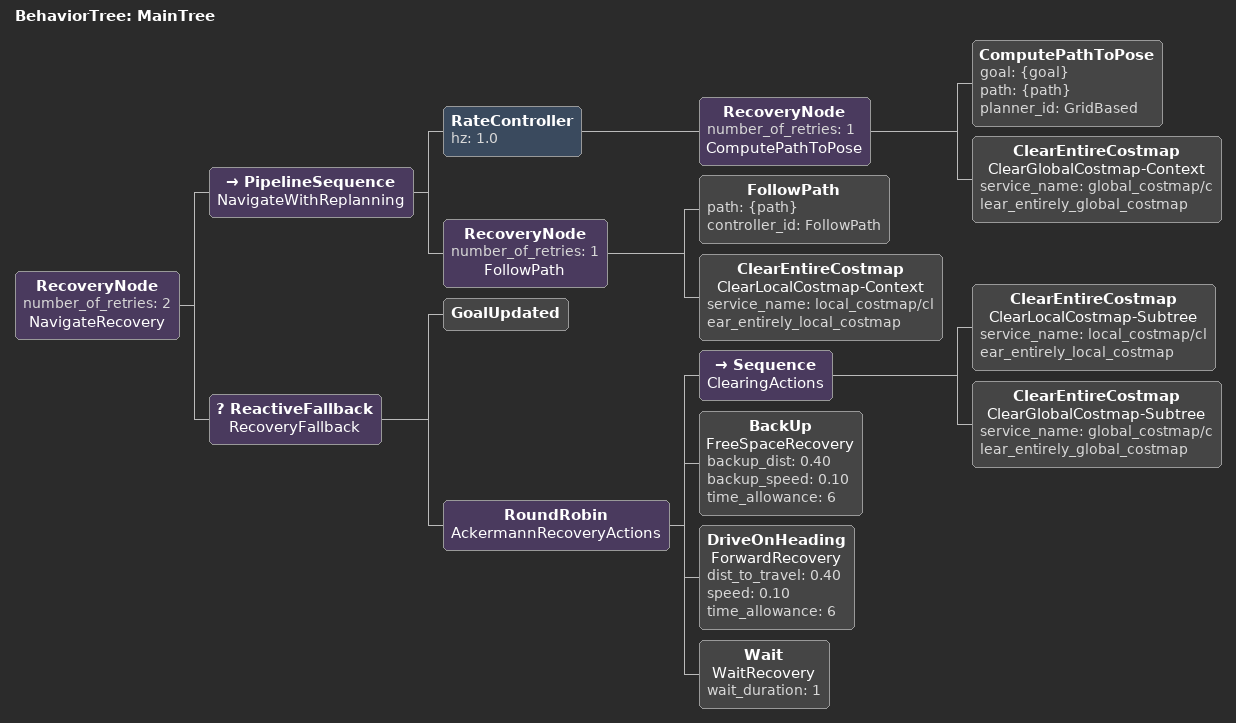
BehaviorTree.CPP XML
<root main_tree_to_execute="MainTree">
  <BehaviorTree ID="MainTree">
    <RecoveryNode number_of_retries="2" name="NavigateRecovery">
      <PipelineSequence name="NavigateWithReplanning">
        <RateController hz="1.0">
          <RecoveryNode number_of_retries="1" name="ComputePathToPose">
            <ComputePathToPose goal="{goal}" path="{path}" planner_id="GridBased"/>
            <ClearEntireCostmap name="ClearGlobalCostmap-Context" service_name="global_costmap/clear_entirely_global_costmap"/>
          </RecoveryNode>
        </RateController>
        <RecoveryNode number_of_retries="1" name="FollowPath">
          <FollowPath path="{path}" controller_id="FollowPath"/>
          <ClearEntireCostmap name="ClearLocalCostmap-Context" service_name="local_costmap/clear_entirely_local_costmap"/>
        </RecoveryNode>
      </PipelineSequence>
      <ReactiveFallback name="RecoveryFallback">
        <GoalUpdated/>
        <RoundRobin name="AckermannRecoveryActions">
          <Sequence name="ClearingActions">
            <ClearEntireCostmap name="ClearLocalCostmap-Subtree" service_name="local_costmap/clear_entirely_local_costmap"/>
            <ClearEntireCostmap name="ClearGlobalCostmap-Subtree" service_name="global_costmap/clear_entirely_global_costmap"/>
          </Sequence>
          <BackUp name="FreeSpaceRecovery" backup_dist="0.40" backup_speed="0.10" time_allowance="6"/>
          <DriveOnHeading name="ForwardRecovery" dist_to_travel="0.40" speed="0.10" time_allowance="6"/>
          <Wait name="WaitRecovery" wait_duration="1"/>
        </RoundRobin>
      </ReactiveFallback>
    </RecoveryNode>
  </BehaviorTree>
</root>
